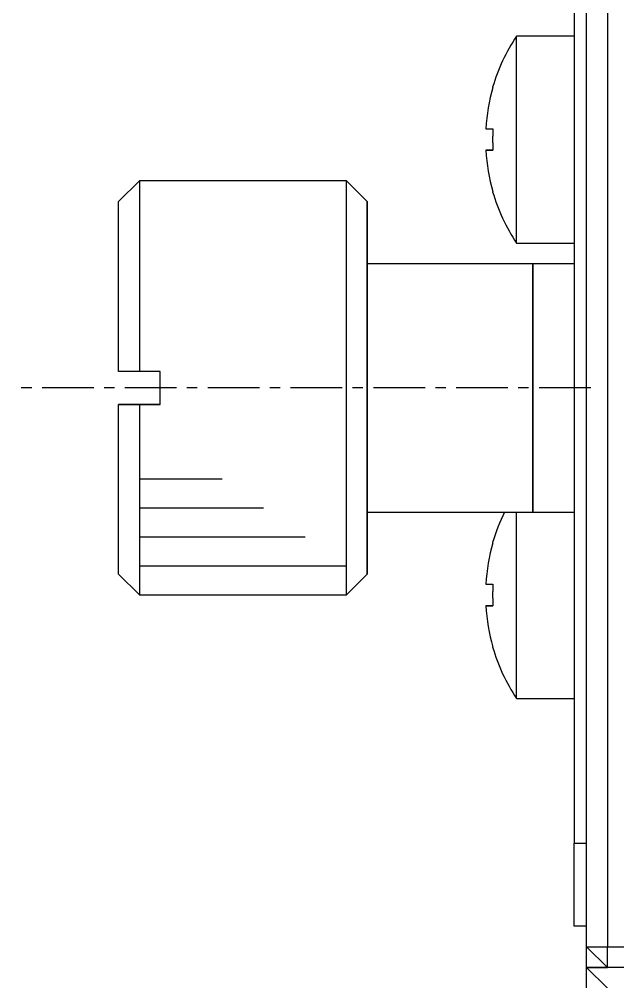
# Model space of a CAD drawing. Extents: x 93 to 329, y 82 to 330.
# Drawn here: x 124.04 to 138.5, y 140.81 to 164.06 of the extents above; entities that cross this region are included whole.
import ezdxf

# ---------------------------------------------------------------- set-up
doc = ezdxf.new("R2010")
doc.units = 0
doc.linetypes.add('CENTER', pattern=[2, 1.25, -0.25, 0.25, -0.25])
doc.layers.get('0').update_dxf_attribs({"linetype": 'CONTINUOUS'})
doc.layers.add('CENTER', color=1, linetype='CENTER')

msp = doc.modelspace()

# ---------------------------------------------------------------- linework, layer by layer
at = {"color": 7, "linetype": 'CONTINUOUS'}
for p, q in [((137.744, 141.656), (137.744, 180.656)), ((138.244, 180.656), (138.244, 141.656)), ((137.444, 167.156), (137.444, 144.156)), ((137.444, 163.656), (136.053, 163.656)), ((136.053, 161.156), (136.053, 163.656)), ((135.475, 162.418), (135.482, 162.415)), ((135.309, 161.416), (135.482, 161.416)), ((136.053, 158.656), (136.053, 161.156)), ((135.309, 160.896), (135.482, 160.896)), ((135.482, 160.896), (135.309, 160.896)), ((126.944, 160.156), (126.444, 159.656)), ((131.944, 160.156), (126.944, 160.156)), ((126.944, 160.156), (126.944, 155.556)), ((131.944, 155.156), (131.944, 160.156)), ((132.444, 159.656), (131.944, 160.156)), ((135.482, 159.898), (135.475, 159.894)), ((126.444, 155.556), (126.444, 159.656)), ((132.444, 159.656), (132.444, 155.156)), ((132.444, 158.156), (132.444, 159.656)), ((136.053, 158.656), (137.444, 158.656)), ((132.444, 155.156), (132.444, 158.156)), ((132.444, 152.156), (132.444, 158.156)), ((136.444, 158.156), (132.444, 158.156)), ((137.444, 158.156), (136.444, 158.156)), ((136.444, 158.156), (136.444, 155.156)), ((136.444, 155.156), (136.444, 158.156)), ((126.944, 155.556), (126.444, 155.556)), ((127.444, 155.556), (126.944, 155.556)), ((127.444, 154.756), (127.444, 155.556)), ((131.944, 150.156), (131.944, 155.156)), ((132.444, 152.156), (132.444, 155.156)), ((132.444, 155.156), (132.444, 150.656)), ((136.444, 155.156), (136.444, 152.156)), ((136.444, 152.156), (136.444, 155.156)), ((126.444, 150.656), (126.444, 154.756)), ((126.444, 154.756), (126.444, 154.756)), ((126.944, 154.756), (126.444, 154.756)), ((126.444, 154.756), (126.944, 154.756)), ((126.944, 154.756), (126.944, 150.156)), ((126.944, 154.756), (127.444, 154.756)), ((127.444, 154.756), (126.944, 154.756)), ((132.444, 152.156), (136.444, 152.156)), ((132.444, 150.656), (132.444, 152.156)), ((136.053, 150.156), (136.053, 152.156)), ((136.444, 152.156), (137.444, 152.156)), ((135.475, 151.418), (135.482, 151.415)), ((126.444, 150.656), (126.944, 150.156)), ((131.944, 150.156), (132.444, 150.656)), ((135.309, 150.416), (135.482, 150.416)), ((126.944, 150.156), (131.944, 150.156)), ((136.053, 147.656), (136.053, 150.156)), ((135.309, 149.896), (135.482, 149.896)), ((135.482, 149.896), (135.309, 149.896)), ((135.482, 148.898), (135.475, 148.894)), ((136.053, 147.656), (137.444, 147.656)), ((137.444, 142.156), (137.444, 144.156)), ((137.744, 142.156), (137.444, 142.156)), ((137.744, 141.156), (137.744, 141.656)), ((137.744, 141.656), (138.244, 141.156)), ((137.744, 141.656), (138.244, 141.656)), ((138.244, 141.656), (177.244, 141.656)), ((138.244, 141.156), (138.244, 141.656)), ((137.744, 107.156), (137.744, 141.156)), ((138.244, 141.156), (137.744, 141.156)), ((137.744, 141.156), (138.244, 141.156)), ((137.744, 141.156), (138.244, 140.656)), ((177.244, 141.156), (138.244, 141.156))]:
    msp.add_line(p, q, dxfattribs=at)
at = {"color": 3, "linetype": 'CONTINUOUS'}
for p, q in [((126.944, 152.956), (128.945, 152.956)), ((126.944, 152.256), (129.945, 152.256)), ((126.944, 151.556), (130.944, 151.556)), ((126.944, 150.856), (131.944, 150.856))]:
    msp.add_line(p, q, dxfattribs=at)
at = {"color": 9, "linetype": 'CONTINUOUS'}
msp.add_line((137.444, 144.156), (137.744, 144.156), dxfattribs=at)
at = {"color": 7, "linetype": 'CONTINUOUS'}
for points in [[(135.482, 161.416, 0), (135.482, 161.412, 0), (135.481, 161.408, 0), (135.481, 161.404, 0), (135.481, 161.4, 0), (135.481, 161.396, 0), (135.481, 161.392, 0), (135.48, 161.388, 0), (135.48, 161.384, 0), (135.48, 161.38, 0), (135.48, 161.376, 0), (135.48, 161.372, 0), (135.479, 161.368, 0), (135.479, 161.364, 0), (135.479, 161.359, 0), (135.479, 161.355, 0), (135.479, 161.351, 0), (135.479, 161.347, 0), (135.478, 161.343, 0), (135.478, 161.339, 0), (135.478, 161.335, 0), (135.478, 161.331, 0), (135.478, 161.327, 0), (135.478, 161.323, 0), (135.478, 161.319, 0), (135.477, 161.315, 0), (135.477, 161.311, 0), (135.477, 161.307, 0), (135.477, 161.303, 0), (135.477, 161.299, 0), (135.477, 161.294, 0), (135.477, 161.29, 0), (135.477, 161.286, 0), (135.476, 161.282, 0), (135.476, 161.278, 0), (135.476, 161.274, 0), (135.476, 161.27, 0), (135.476, 161.266, 0), (135.476, 161.262, 0), (135.476, 161.258, 0), (135.476, 161.254, 0), (135.476, 161.25, 0), (135.476, 161.246, 0), (135.476, 161.242, 0), (135.476, 161.238, 0), (135.475, 161.234, 0), (135.475, 161.229, 0), (135.475, 161.225, 0), (135.475, 161.221, 0), (135.475, 161.217, 0), (135.475, 161.213, 0), (135.475, 161.209, 0), (135.475, 161.205, 0), (135.475, 161.201, 0), (135.475, 161.197, 0), (135.475, 161.193, 0), (135.475, 161.189, 0), (135.475, 161.185, 0), (135.475, 161.181, 0), (135.475, 161.177, 0), (135.475, 161.173, 0), (135.475, 161.168, 0), (135.475, 161.164, 0), (135.475, 161.16, 0), (135.475, 161.156, 0), (135.475, 161.152, 0), (135.475, 161.148, 0), (135.475, 161.144, 0), (135.475, 161.14, 0), (135.475, 161.136, 0), (135.475, 161.132, 0), (135.475, 161.128, 0), (135.475, 161.124, 0), (135.475, 161.12, 0), (135.475, 161.116, 0), (135.475, 161.112, 0), (135.475, 161.108, 0), (135.475, 161.103, 0), (135.475, 161.099, 0), (135.475, 161.095, 0), (135.475, 161.091, 0), (135.475, 161.087, 0), (135.475, 161.083, 0), (135.475, 161.079, 0), (135.476, 161.075, 0), (135.476, 161.071, 0), (135.476, 161.067, 0), (135.476, 161.063, 0), (135.476, 161.059, 0), (135.476, 161.055, 0), (135.476, 161.051, 0), (135.476, 161.047, 0), (135.476, 161.042, 0), (135.476, 161.038, 0), (135.476, 161.034, 0), (135.476, 161.03, 0), (135.477, 161.026, 0), (135.477, 161.022, 0), (135.477, 161.018, 0), (135.477, 161.014, 0), (135.477, 161.01, 0), (135.477, 161.006, 0), (135.477, 161.002, 0), (135.477, 160.998, 0), (135.478, 160.994, 0), (135.478, 160.99, 0), (135.478, 160.986, 0), (135.478, 160.982, 0), (135.478, 160.977, 0), (135.478, 160.973, 0), (135.478, 160.969, 0), (135.479, 160.965, 0), (135.479, 160.961, 0), (135.479, 160.957, 0), (135.479, 160.953, 0), (135.479, 160.949, 0), (135.479, 160.945, 0), (135.48, 160.941, 0), (135.48, 160.937, 0), (135.48, 160.933, 0), (135.48, 160.929, 0), (135.48, 160.925, 0), (135.481, 160.921, 0), (135.481, 160.917, 0), (135.481, 160.913, 0), (135.481, 160.908, 0), (135.481, 160.904, 0), (135.482, 160.9, 0), (135.482, 160.896, 0)], [(135.482, 150.416, 0), (135.482, 150.412, 0), (135.481, 150.408, 0), (135.481, 150.404, 0), (135.481, 150.4, 0), (135.481, 150.396, 0), (135.481, 150.392, 0), (135.48, 150.388, 0), (135.48, 150.384, 0), (135.48, 150.38, 0), (135.48, 150.376, 0), (135.48, 150.372, 0), (135.479, 150.368, 0), (135.479, 150.364, 0), (135.479, 150.359, 0), (135.479, 150.355, 0), (135.479, 150.351, 0), (135.479, 150.347, 0), (135.478, 150.343, 0), (135.478, 150.339, 0), (135.478, 150.335, 0), (135.478, 150.331, 0), (135.478, 150.327, 0), (135.478, 150.323, 0), (135.478, 150.319, 0), (135.477, 150.315, 0), (135.477, 150.311, 0), (135.477, 150.307, 0), (135.477, 150.303, 0), (135.477, 150.299, 0), (135.477, 150.294, 0), (135.477, 150.29, 0), (135.477, 150.286, 0), (135.476, 150.282, 0), (135.476, 150.278, 0), (135.476, 150.274, 0), (135.476, 150.27, 0), (135.476, 150.266, 0), (135.476, 150.262, 0), (135.476, 150.258, 0), (135.476, 150.254, 0), (135.476, 150.25, 0), (135.476, 150.246, 0), (135.476, 150.242, 0), (135.476, 150.238, 0), (135.475, 150.234, 0), (135.475, 150.229, 0), (135.475, 150.225, 0), (135.475, 150.221, 0), (135.475, 150.217, 0), (135.475, 150.213, 0), (135.475, 150.209, 0), (135.475, 150.205, 0), (135.475, 150.201, 0), (135.475, 150.197, 0), (135.475, 150.193, 0), (135.475, 150.189, 0), (135.475, 150.185, 0), (135.475, 150.181, 0), (135.475, 150.177, 0), (135.475, 150.173, 0), (135.475, 150.168, 0), (135.475, 150.164, 0), (135.475, 150.16, 0), (135.475, 150.156, 0), (135.475, 150.152, 0), (135.475, 150.148, 0), (135.475, 150.144, 0), (135.475, 150.14, 0), (135.475, 150.136, 0), (135.475, 150.132, 0), (135.475, 150.128, 0), (135.475, 150.124, 0), (135.475, 150.12, 0), (135.475, 150.116, 0), (135.475, 150.112, 0), (135.475, 150.108, 0), (135.475, 150.103, 0), (135.475, 150.099, 0), (135.475, 150.095, 0), (135.475, 150.091, 0), (135.475, 150.087, 0), (135.475, 150.083, 0), (135.475, 150.079, 0), (135.476, 150.075, 0), (135.476, 150.071, 0), (135.476, 150.067, 0), (135.476, 150.063, 0), (135.476, 150.059, 0), (135.476, 150.055, 0), (135.476, 150.051, 0), (135.476, 150.047, 0), (135.476, 150.042, 0), (135.476, 150.038, 0), (135.476, 150.034, 0), (135.476, 150.03, 0), (135.477, 150.026, 0), (135.477, 150.022, 0), (135.477, 150.018, 0), (135.477, 150.014, 0), (135.477, 150.01, 0), (135.477, 150.006, 0), (135.477, 150.002, 0), (135.477, 149.998, 0), (135.478, 149.994, 0), (135.478, 149.99, 0), (135.478, 149.986, 0), (135.478, 149.982, 0), (135.478, 149.977, 0), (135.478, 149.973, 0), (135.478, 149.969, 0), (135.479, 149.965, 0), (135.479, 149.961, 0), (135.479, 149.957, 0), (135.479, 149.953, 0), (135.479, 149.949, 0), (135.479, 149.945, 0), (135.48, 149.941, 0), (135.48, 149.937, 0), (135.48, 149.933, 0), (135.48, 149.929, 0), (135.48, 149.925, 0), (135.481, 149.921, 0), (135.481, 149.917, 0), (135.481, 149.913, 0), (135.481, 149.908, 0), (135.481, 149.904, 0), (135.482, 149.9, 0), (135.482, 149.896, 0)]]:
    msp.add_polyline3d(points, dxfattribs=at)
for centre, radius, start, end in [((139.794, 161.156), 4.5, 146.251, 163.7142), ((139.794, 161.156), 4.492, 163.7306, 176.6822), ((139.794, 161.156), 4.492, 183.3178, 196.2694), ((139.794, 161.156), 4.5, 196.2858, 213.749), ((139.794, 150.156), 4.5, 153.6122, 163.7142), ((139.794, 150.156), 4.492, 163.7306, 176.6822), ((139.794, 150.156), 4.492, 183.3178, 196.2694), ((139.794, 150.156), 4.5, 196.2858, 213.749)]:
    msp.add_arc(centre, radius, start, end, dxfattribs=at)
at = {"layer": 'CENTER', "color": 1, "linetype": 'CENTER'}
msp.add_line((137.844, 155.156), (124.044, 155.156), dxfattribs=at)

doc.saveas('drawing.dxf')
